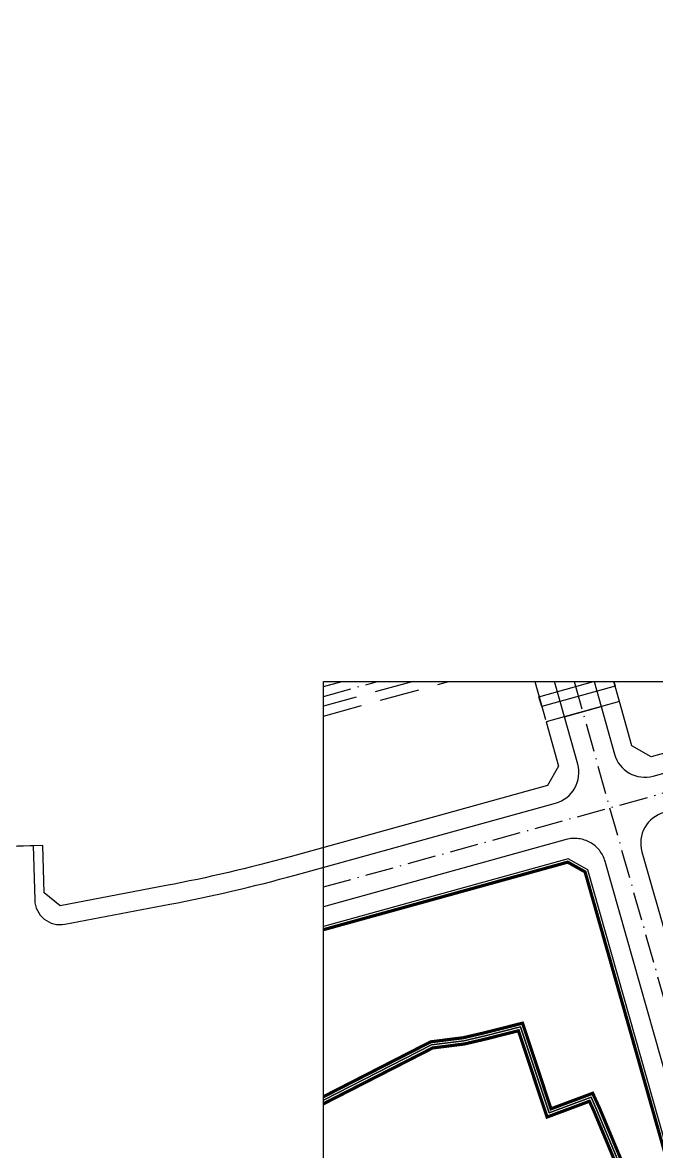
# Model space of a CAD drawing. Header units: metres. Extents: x 568006 to 1139366, y 2064802 to 4131555.
# Drawn here: x 568229.4 to 568429.5, y 2066284.7 to 2066641.1 of the extents above; entities that cross this region are included whole.
import ezdxf
from ezdxf.enums import TextEntityAlignment as Align
from ezdxf.xclip import XClip

# ---------------------------------------------------------------- set-up
doc = ezdxf.new("R2010")
doc.units = ezdxf.units.M
doc.header["$XCLIPFRAME"] = 0
doc.linetypes.add('ACAD_ISO10W100', pattern=[18.5, 12, -3, 0.5, -3])
doc.linetypes.add('HIDDEN', pattern=[0.375, 0.25, -0.125])
doc.layers.add('boDnv', color=54, linetype='CONTINUOUS', lineweight=25)
doc.layers.add('hung-demlonha', color=7, linetype='CONTINUOUS', lineweight=15)
for name, color, linetype in [('datOXh', 42, 'CONTINUOUS'), ('ddc', 32, 'CONTINUOUS'), ('ghi_chu', 7, 'CONTINUOUS'), ('LogDg', 7, 'CONTINUOUS'), ('LogDg phu', 7, 'CONTINUOUS'), ('TimDg', 222, 'CONTINUOUS'), ('ViaHeS', 32, 'CONTINUOUS'), ('ViaHeSphu', 32, 'CONTINUOUS')]:
    doc.layers.add(name, color=color, linetype=linetype)
doc.styles.add('QH1', font='arialbd.ttf', dxfattribs={"width": 0.8})
doc.styles.add('rms', font='romans.shx', dxfattribs={"width": 0.7, "bigfont": 'vns.shx'})
doc.linetypes.add('ADL', pattern='A,0.125,-0.15,["++",rms,S=0.5,R=0,X=0,Y=-0.2245],-1.35,1.125', length=2.75)

# ---------------------------------------------------------------- blocks, each defined once
blk = doc.blocks.new('tmbc_khub')
at = {"layer": 'boDnv', "color": 10, "linetype": 'ADL', "ltscale": 0.25, "const_width": 1}
blk.add_lwpolyline([(-341.1, 366.888), (-329.099, 369.918), (-320.115, 342.867), (-306.955, 347.783), (-304.689, 342.852), (-287.312, 301.238), (-279.038, 303.019, 0.4332579), (-277.535, 305.521), (-309.376, 417.689), (-314.842, 420.762), (-395.852, 398.359, -0.0205674), (-436.94, 388.795), (-477.969, 381.009), (-480.265, 378.052), (-477.148, 328.385), (-476.033, 323.75), (-470.843, 323.397), (-453.717, 326.661), (-444.986, 329.688), (-433.92, 330.949), (-407.419, 338.794), (-358.102, 364.026), (-347.858, 365.312)], format="xyb", close=True, dxfattribs=at)
blk.add_lwpolyline([(-289.301, 300.81), (-306.521, 342.048), (-307.996, 345.259), (-321.359, 340.267), (-330.412, 367.524), (-340.628, 364.944), (-347.505, 363.341), (-357.505, 362.086), (-406.673, 336.929), (-433.52, 328.981), (-444.54, 327.726)], dxfattribs=at)
at = {"layer": 'datOXh', "linetype": 'ByBlock'}
blk.add_lwpolyline([(-340.864, 365.916), (-329.755, 368.721), (-320.737, 341.567), (-307.476, 346.521), (-305.605, 342.45), (-287.915, 300.086), (-278.828, 302.042, 0.4332579), (-276.573, 305.794), (-308.527, 418.359), (-314.711, 421.836), (-396.118, 399.322, -0.0205674), (-437.127, 389.778), (-478.527, 381.921), (-481.286, 378.367), (-478.141, 328.235), (-476.833, 322.803), (-470.782, 322.39), (-453.458, 325.692), (-444.763, 328.707), (-433.72, 329.965), (-407.046, 337.861), (-357.804, 363.056), (-347.681, 364.326)], format="xyb", close=True, dxfattribs=at)
at = {"layer": 'ddc'}
blk.add_lwpolyline([(-287.915, 300.086), (-305.605, 342.45), (-307.476, 346.521), (-320.737, 341.567), (-329.755, 368.721), (-340.864, 365.916), (-347.681, 364.326), (-357.804, 363.056), (-407.046, 337.861), (-433.72, 329.965), (-444.763, 328.707)], dxfattribs=at)
at = {"layer": 'LogDg', "ltscale": 0.75}
blk.add_lwpolyline([(-299.881, 476.333), (-322.995, 469.874), (-323.923, 473.01), (-300.762, 479.485)], close=True, dxfattribs=at)
at = {"layer": 'LogDg'}
blk.add_lwpolyline([(-291.432, 424.053), (-282.97, 394.244, 0.4122284), (-273.142, 388.718), (-167.868, 417.832, 0.4370205), (-162.478, 428.264), (-173.735, 459.389, 0.3917686), (-183.391, 464.379), (-284.478, 436.422, 0.4162015)], format="xyb", close=True, dxfattribs=at)
blk.add_lwpolyline([(-525.939, 380.883), (-629.265, 370.235, 0.3385707), (-636.34, 363.569), (-639.445, 344.602, 0.128574), (-633.684, 283.148), (-628.768, 269.649, 0.0394083), (-620.799, 252.179), (-607.956, 229.043), (-561.787, 160.747, 0.3921699), (-551.194, 158.279), (-505.08, 184.596, -0.0071825), (-501.118, 186.783), (-429.258, 225.1), (-405.679, 233.34, -0.1818206), (-294.828, 230.731), (-277.694, 223.823, 0.0837549), (-253.811, 218.579, 0.5131316), (-247.745, 226.211), (-303.035, 420.985, 0.4122284), (-315.321, 427.893), (-397.718, 405.105, -0.0205674), (-438.245, 395.672), (-483.464, 387.091, -0.0212183), (-525.939, 380.883, 0.0212183)], format="xyb", dxfattribs=at)
at = {"layer": 'LogDg phu', "linetype": 'HIDDEN', "ltscale": 50}
for points in [[(-325.963, 502.787), (-347.285, 579.083, 0.408804), (-357, 584.673), (-480.88, 552.512, 0.3493167), (-486.867, 544.549), (-484.667, 464.499, 0.4619163), (-475.179, 456.859), (-450.738, 461.498, 0.0205674), (-415.577, 469.681), (-331.536, 492.923, 0.4150041), (-325.963, 502.787)], [(-188.525, 501.209), (-193.652, 516.91, 0.4008529), (-203.39, 522.137), (-302.892, 494.62, 0.4150041), (-308.465, 484.756), (-304.314, 469.903)], [(-315.871, 466.673), (-320.042, 481.599, 0.4134234), (-329.879, 487.156), (-413.977, 463.898, -0.0205674), (-449.619, 455.603), (-477.55, 450.302, 0.3680674), (-484.055, 442.223), (-483.608, 425.968)]]:
    blk.add_lwpolyline(points, format="xyb", dxfattribs=at)
at = {"layer": 'TimDg', "linetype": 'ACAD_ISO10W100', "ltscale": 0.75}
for points in [[(-370.897, 685.867), (-301.603, 437.912)], [(-301.603, 437.912), (-187.72, 36.731)]]:
    blk.add_lwpolyline(points, dxfattribs=at)
for points in [[(-637.358, 375.433), (-526.554, 386.851, 0.0212183), (-484.582, 392.986), (-439.364, 401.567, 0.0205674), (-399.317, 410.888), (-113.509, 489.93, 0.0050405), (-80.47, 503.707, 0.0014744), (-78.846, 504.409), (260.57, 652.356), (289.002, 667.327)], [(-634.136, 434.072), (-532.5, 444.546, 0.0212183), (-495.397, 449.968), (-450.178, 458.55, 0.0205674), (-414.777, 466.79), (-317.214, 493.771), (-317.23, 493.767)]]:
    blk.add_lwpolyline(points, format="xyb", dxfattribs=at)
at = {"layer": 'ViaHeS'}
blk.add_lwpolyline([(-384.664, 284.886, -0.2679898), (-377.409, 282.98), (-374.562, 280.161, 0.2727646), (-371.608, 279.413), (-339.416, 288.832, -0.0181571), (-335.017, 289.947), (-278.828, 302.042, 0.4332579), (-276.573, 305.794), (-308.527, 418.359), (-314.711, 421.836), (-396.118, 399.322, -0.0205674), (-437.127, 389.778), (-478.527, 381.921), (-481.286, 378.367), (-478.141, 328.235), (-466.165, 278.481, 0.0276131), (-461.52, 262.993), (-458.253, 253.949, 0.4570762), (-455.429, 252.864), (-413.044, 275.511, -0.056028), (-400.07, 280.674), (-384.664, 284.886)], format="xyb", dxfattribs=at)
at = {"layer": 'ViaHeSphu', "linetype": 'HIDDEN', "ltscale": 50}
blk.add_lwpolyline([(-298.535, 471.518), (-302.687, 486.376), (-299.214, 492.524), (-202.806, 519.186), (-196.435, 515.766), (-191.377, 500.278)], dxfattribs=at)
blk.add_lwpolyline([(-480.61, 426.05), (-481.036, 441.563), (-476.261, 447.493), (-449.06, 452.655, 0.0205674), (-413.178, 461.007), (-331.984, 483.461), (-325.819, 479.979), (-321.65, 465.058)], format="xyb", dxfattribs=at)
at = {"layer": 'hung-demlonha', "color": 7, "ltscale": 5, "style": 'QH1', "width": 0.65}
for tag, p in [('BT04', (-109.598, 191.643)), ('BT06', (-305.798, 171.199)), ('BT05', (-282.572, 137.244))]:
    blk.add_attdef(tag, text='', height=3.96, rotation=0, dxfattribs=at).set_placement(p, align=Align.CENTER)

msp = doc.modelspace()

# ---------------------------------------------------------------- linework, layer by layer
at = {"layer": 'boDnv'}
msp.add_lwpolyline([(568324.39, 2066433.07), (568716.38, 2066433.07), (568716.38, 2065955.24), (568324.39, 2065955.24)], close=True, dxfattribs=at)
at = {"layer": 'LogDg'}
msp.add_lwpolyline([(568226.78, 2066381.05), (568232.77, 2066381.21), (568233.25, 2066364.05, 0.461916), (568242.73, 2066356.41), (568275.9, 2066362.7, 0.020567), (568315.47, 2066371.91), (568397.72, 2066394.66, 0.415004), (568404.68, 2066406.99), (568400.51, 2066421.92), (568412.07, 2066425.15), (568416.26, 2066410.14, 0.413423), (568428.56, 2066403.19), (568527.51, 2066430.56, 0.427702)], format="xyb", dxfattribs=at)
at = {"layer": 'ViaHeS', "elevation": 0}
msp.add_lwpolyline([(568526.01, 2066436.36), (568427.93, 2066409.24), (568421.77, 2066412.72), (568417.85, 2066426.76), (568394.73, 2066420.3), (568398.64, 2066406.33), (568395.16, 2066400.18), (568313.87, 2066377.7, -0.020567), (568274.78, 2066368.6), (568241.23, 2066362.23), (568236.18, 2066366.3), (568235.77, 2066381.29), (568223.78, 2066380.96)], format="xyb", dxfattribs=at)

# ---------------------------------------------------------------- next in the draw order: block references
at = {"layer": 'ghi_chu'}
ref = msp.add_blockref('tmbc_khub', (568716.38, 2065955.24), dxfattribs=at)
XClip(ref).set_block_clipping_path([(-391.9901366149, 0), (0, 477.830198009)])

doc.saveas('drawing.dxf')
